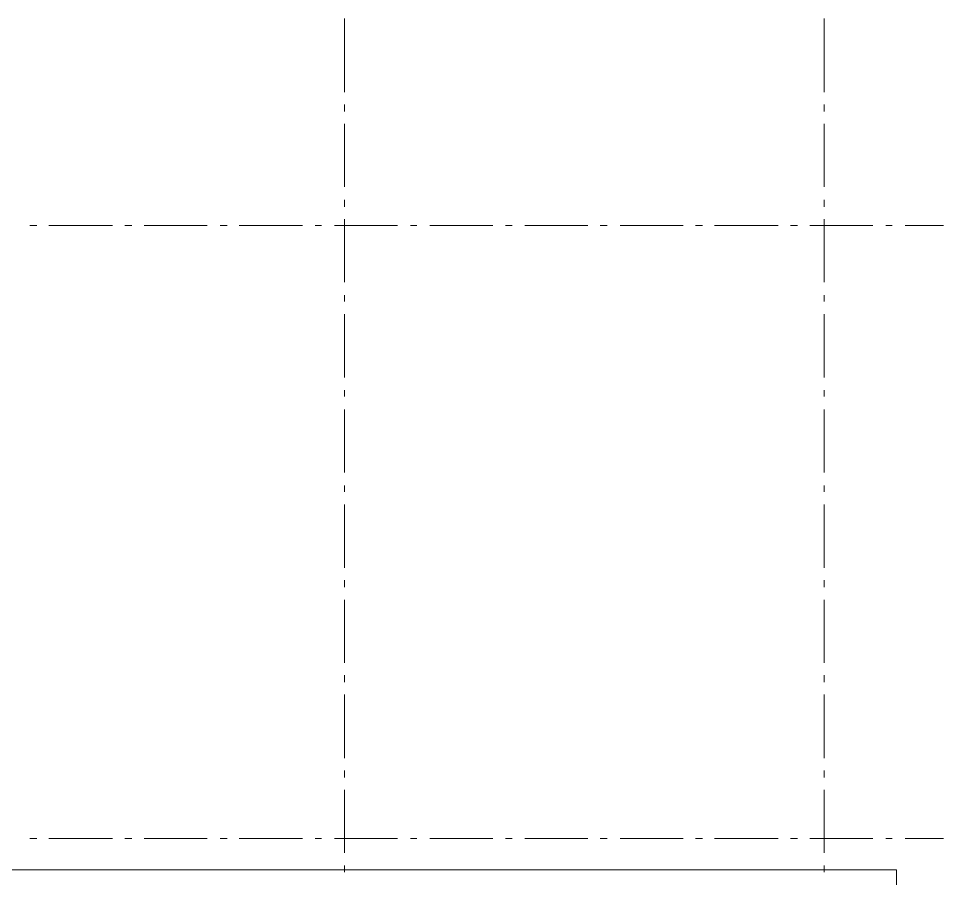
# Model space of a CAD drawing. Header units: millimetres. Extents: x -164500 to 426394, y -23753 to 102118.
# Drawn here: x -37507 to -30178, y 22410 to 29222 of the extents above; entities that cross this region are included whole.
import ezdxf

# ---------------------------------------------------------------- set-up
doc = ezdxf.new("R2010")
doc.units = ezdxf.units.MM
doc.layers.add('PDF _Геометрия', color=7, linetype='Continuous', true_color=0x1f1f1f)

msp = doc.modelspace()

# ---------------------------------------------------------------- linework, layer by layer
at = {"layer": 'PDF _Геометрия', "color": 7, "lineweight": 9}
for points in [[(-34922.523, 28637.87), (-34922.523, 29222.486)], [(-31122.523, 28637.87), (-31122.523, 29222.486)], [(-34922.523, 28485.362), (-34922.523, 28540.434)], [(-31122.523, 28485.362), (-31122.523, 28540.434)], [(-34922.523, 27888.038), (-34922.523, 28387.926)], [(-31122.523, 27888.038), (-31122.523, 28387.926)], [(-71350.84, 7718.807), (-67296.659, 7718.807), (-67296.659, -37.938), (-30550.617, -37.938), (-30550.617, 22478.227), (-35710.483, 22478.227), (-44399.223, 22478.227), (-62594.318, 22478.227), (-62594.318, 28184.582), (-71410.148, 28184.582), (-71410.148, 27782.129)], [(-34922.523, 27731.293), (-34922.523, 27786.365)], [(-31122.523, 27731.293), (-31122.523, 27786.365)], [(-34922.523, 27133.968), (-34922.523, 27633.857)], [(-31122.523, 27133.968), (-31122.523, 27633.857)], [(-37417.729, 27583.021), (-37362.657, 27583.021)], [(-37265.221, 27583.021), (-36761.096, 27583.021)], [(-36663.66, 27583.021), (-36608.588, 27583.021)], [(-36511.152, 27583.021), (-36011.263, 27583.021)], [(-35909.591, 27583.021), (-35854.518, 27583.021)], [(-35757.083, 27583.021), (-35257.194, 27583.021)], [(-35155.522, 27583.021), (-35104.686, 27583.021)], [(-35003.013, 27583.021), (-34503.125, 27583.021)], [(-34401.453, 27583.021), (-34350.617, 27583.021)], [(-34248.944, 27583.021), (-33749.056, 27583.021)], [(-33647.384, 27583.021), (-33596.547, 27583.021)], [(-33494.875, 27583.021), (-32994.987, 27583.021)], [(-32897.551, 27583.021), (-32842.478, 27583.021)], [(-32740.806, 27583.021), (-32240.918, 27583.021)], [(-32143.482, 27583.021), (-32088.409, 27583.021)], [(-31990.973, 27583.021), (-31486.848, 27583.021)], [(-31389.413, 27583.021), (-31334.34, 27583.021)], [(-31236.904, 27583.021), (-30737.016, 27583.021)], [(-30635.343, 27583.021), (-30584.507, 27583.021)], [(-30482.835, 27583.021), (-30177.818, 27583.021)], [(-34922.523, 26981.46), (-34922.523, 27032.296)], [(-31122.523, 26981.46), (-31122.523, 27032.296)], [(-34922.523, 26379.899), (-34922.523, 26879.788)], [(-31122.523, 26379.899), (-31122.523, 26879.788)], [(-34922.523, 26227.391), (-34922.523, 26278.227)], [(-31122.523, 26227.391), (-31122.523, 26278.227)], [(-34922.523, 25625.83), (-34922.523, 26125.719)], [(-31122.523, 25625.83), (-31122.523, 26125.719)], [(-34922.523, 25473.322), (-34922.523, 25524.158)], [(-31122.523, 25473.322), (-31122.523, 25524.158)], [(-34922.523, 24871.761), (-34922.523, 25371.65)], [(-31122.523, 24871.761), (-31122.523, 25371.65)], [(-34922.523, 24719.253), (-34922.523, 24774.325)], [(-31122.523, 24719.253), (-31122.523, 24774.325)], [(-34922.523, 24117.692), (-34922.523, 24617.581)], [(-31122.523, 24117.692), (-31122.523, 24617.581)], [(-34922.523, 23965.184), (-34922.523, 24020.256)], [(-31122.523, 23965.184), (-31122.523, 24020.256)], [(-34922.523, 23363.623), (-34922.523, 23867.748)], [(-31122.523, 23363.623), (-31122.523, 23867.748)], [(-34922.523, 23211.115), (-34922.523, 23266.187)], [(-31122.523, 23211.115), (-31122.523, 23266.187)], [(-34922.523, 22613.79), (-34922.523, 23113.679)], [(-31122.523, 22613.79), (-31122.523, 23113.679)], [(-37417.729, 22728.171), (-37362.657, 22728.171)], [(-37265.221, 22728.171), (-36761.096, 22728.171)], [(-36663.66, 22728.171), (-36608.588, 22728.171)], [(-36511.152, 22728.171), (-36011.263, 22728.171)], [(-35909.591, 22728.171), (-35854.518, 22728.171)], [(-35757.083, 22728.171), (-35257.194, 22728.171)], [(-35155.522, 22728.171), (-35104.686, 22728.171)], [(-35003.013, 22728.171), (-34503.125, 22728.171)], [(-34401.453, 22728.171), (-34350.617, 22728.171)], [(-34248.944, 22728.171), (-33749.056, 22728.171)], [(-33647.384, 22728.171), (-33596.547, 22728.171)], [(-33494.875, 22728.171), (-32994.987, 22728.171)], [(-32897.551, 22728.171), (-32842.478, 22728.171)], [(-32740.806, 22728.171), (-32240.918, 22728.171)], [(-32143.482, 22728.171), (-32088.409, 22728.171)], [(-31990.973, 22728.171), (-31486.848, 22728.171)], [(-31389.413, 22728.171), (-31334.34, 22728.171)], [(-31236.904, 22728.171), (-30737.016, 22728.171)], [(-30635.343, 22728.171), (-30584.507, 22728.171)], [(-30482.835, 22728.171), (-30177.818, 22728.171)], [(-34922.523, 22461.282), (-34922.523, 22512.118)], [(-31122.523, 22461.282), (-31122.523, 22512.118)]]:
    msp.add_lwpolyline(points, dxfattribs=at)

doc.saveas('drawing.dxf')
